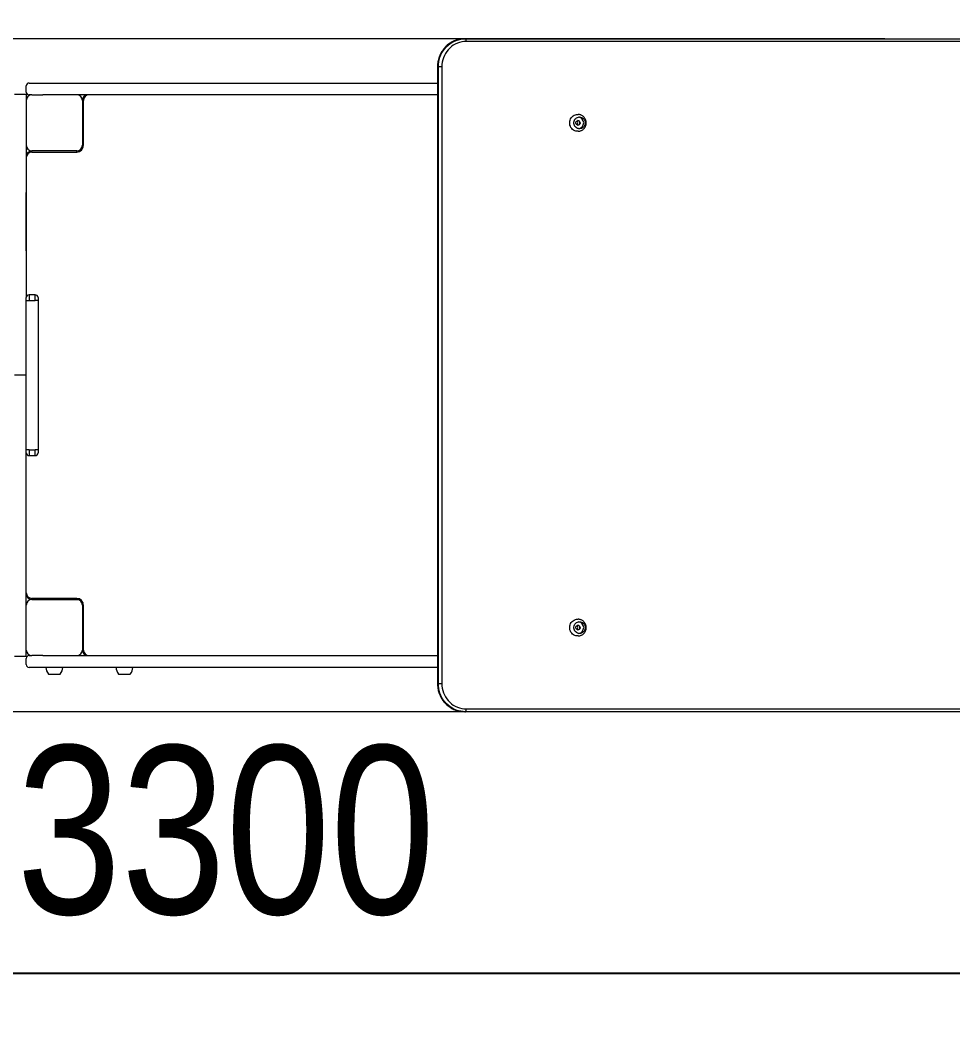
# Model space of a CAD drawing. Header units: millimetres. Extents: x -3976 to 3608, y -2418 to 2527.
# Drawn here: x 45 to 1706, y -754 to 1060 of the extents above; entities that cross this region are included whole.
import ezdxf

# ---------------------------------------------------------------- set-up
doc = ezdxf.new("R2010")
doc.units = ezdxf.units.MM
for name, color, linetype in [('DIKOM_ОБЪЕКТ', 7, 'Continuous'), ('DIKOM_РАЗМЕР_ЗОНА', 7, 'Continuous'), ('DIKOM_РАЗМЕР_ОБЪЕКТА', 7, 'Continuous')]:
    doc.layers.add(name, color=color, linetype=linetype)
doc.styles.add('style1', font='arialbd.ttf', dxfattribs={"width": 0.8})
doc.dimstyles.new('1-50', dxfattribs={"dimtxt": 300, "dimasz": 200, "dimexe": 100, "dimexo": 0, "dimgap": 100, "dimtad": 1, "dimtoh": 1, "dimtxsty": 'style1', "dimcen": 200, "dimclrd": 7, "dimclre": 7, "dimclrt": 7, "dimadec": 1, "dimazin": 2, "dimtfac": 1, "dimtmove": 0, "dimatfit": 2, "dimfxl": 0, "dimlwd": 25, "dimlwe": 18, "dimarcsym": 0})

# ---------------------------------------------------------------- blocks, each defined once
blk = doc.blocks.new('*D17')
at = {"layer": 'Defpoints', "color": 0, "transparency": 16777216}
for p in [(-1192.2, 352), (2107.8, 352), (2107.8, -638.8)]:
    blk.add_point(p, dxfattribs=at)
at = {"layer": 'DIKOM_РАЗМЕР_ОБЪЕКТА', "color": 7, "lineweight": 18, "transparency": 16777216}
for p, q in [((-1192.2, 352), (-1192.2, -738.8)), ((2107.8, 352), (2107.8, -738.8))]:
    blk.add_line(p, q, dxfattribs=at)
at = {"layer": 'DIKOM_РАЗМЕР_ОБЪЕКТА', "color": 7, "lineweight": 25, "transparency": 16777216}
blk.add_line((-992.2, -638.8), (1907.8, -638.8), dxfattribs=at)
at = {"layer": 'DIKOM_РАЗМЕР_ОБЪЕКТА', "color": 7, "transparency": 16777216}
for points in [[(-992.2, -605.4), (-992.2, -672.1), (-1192.2, -638.8)], [(1907.8, -605.4), (1907.8, -672.1), (2107.8, -638.8)]]:
    blk.add_solid(points, dxfattribs=at)
at = {"layer": 'DIKOM_РАЗМЕР_ОБЪЕКТА', "color": 7, "transparency": 16777216, "insert": (410.7, -385.5), "char_height": 300, "attachment_point": 5, "style": 'style1'}
blk.add_mtext('{\\fArial|b0|i0|c204|p34;3300}', dxfattribs=at)
blk = doc.blocks.new('*D18')
at = {"layer": 'Defpoints', "color": 0, "transparency": 16777216}
for p in [(-1411.9, 1027.2), (1585.5, 1027.2), (1585.5, -172.8)]:
    blk.add_point(p, dxfattribs=at)
at = {"layer": 'DIKOM_РАЗМЕР_ОБЪЕКТА', "color": 7, "lineweight": 18, "transparency": 16777216}
for p, q in [((1585.5, 1027.2), (-1511.9, 1027.2)), ((1585.5, -172.8), (-1511.9, -172.8))]:
    blk.add_line(p, q, dxfattribs=at)
at = {"layer": 'DIKOM_РАЗМЕР_ОБЪЕКТА', "color": 7, "lineweight": 25, "transparency": 16777216}
blk.add_line((-1411.9, 27.2), (-1411.9, 827.2), dxfattribs=at)
at = {"layer": 'DIKOM_РАЗМЕР_ОБЪЕКТА', "color": 7, "transparency": 16777216}
for points in [[(-1445.3, 827.2), (-1378.6, 827.2), (-1411.9, 1027.2)], [(-1445.3, 27.2), (-1378.6, 27.2), (-1411.9, -172.8)]]:
    blk.add_solid(points, dxfattribs=at)
at = {"layer": 'DIKOM_РАЗМЕР_ОБЪЕКТА', "color": 7, "transparency": 16777216, "insert": (-1665.1, 359.7), "char_height": 300, "attachment_point": 5, "rotation": 90, "style": 'style1'}
blk.add_mtext('{\\fArial|b0|i0|c204|p34;1200}', dxfattribs=at)
blk = doc.blocks.new('*D19')
at = {"layer": 'Defpoints', "color": 0, "transparency": 16777216}
for p in [(-3525.8, 2527.2), (1656, 2527.2), (1566, -1672.8)]:
    blk.add_point(p, dxfattribs=at)
at = {"layer": 'DIKOM_РАЗМЕР_ЗОНА', "color": 7, "lineweight": 18, "transparency": 16777216}
for p, q in [((1656, 2527.2), (-3625.8, 2527.2)), ((1566, -1672.8), (-3625.8, -1672.8))]:
    blk.add_line(p, q, dxfattribs=at)
at = {"layer": 'DIKOM_РАЗМЕР_ЗОНА', "color": 7, "lineweight": 25, "transparency": 16777216}
blk.add_line((-3525.8, -1472.8), (-3525.8, 2327.2), dxfattribs=at)
at = {"layer": 'DIKOM_РАЗМЕР_ЗОНА', "color": 7, "transparency": 16777216}
for points in [[(-3559.2, 2327.2), (-3492.5, 2327.2), (-3525.8, 2527.2)], [(-3559.2, -1472.8), (-3492.5, -1472.8), (-3525.8, -1672.8)]]:
    blk.add_solid(points, dxfattribs=at)
at = {"layer": 'DIKOM_РАЗМЕР_ЗОНА', "color": 7, "transparency": 16777216, "insert": (-3779, 430.8), "char_height": 300, "attachment_point": 5, "rotation": 90, "style": 'style1'}
blk.add_mtext('{\\fArial|b0|i0|c204|p34;4200}', dxfattribs=at)
blk = doc.blocks.new('*D20')
at = {"layer": 'Defpoints', "color": 0, "transparency": 16777216}
for p in [(-3192.2, 426.2), (3607.8, -127.7), (3607.8, -2317.5)]:
    blk.add_point(p, dxfattribs=at)
at = {"layer": 'DIKOM_РАЗМЕР_ЗОНА', "color": 7, "lineweight": 18, "transparency": 16777216}
for p, q in [((-3192.2, 426.2), (-3192.2, -2417.5)), ((3607.8, -127.7), (3607.8, -2417.5))]:
    blk.add_line(p, q, dxfattribs=at)
at = {"layer": 'DIKOM_РАЗМЕР_ЗОНА', "color": 7, "lineweight": 25, "transparency": 16777216}
blk.add_line((-2992.2, -2317.5), (3407.8, -2317.5), dxfattribs=at)
at = {"layer": 'DIKOM_РАЗМЕР_ЗОНА', "color": 7, "transparency": 16777216}
for points in [[(-2992.2, -2284.2), (-2992.2, -2350.9), (-3192.2, -2317.5)], [(3407.8, -2284.2), (3407.8, -2350.9), (3607.8, -2317.5)]]:
    blk.add_solid(points, dxfattribs=at)
at = {"layer": 'DIKOM_РАЗМЕР_ЗОНА', "color": 7, "transparency": 16777216, "insert": (387.2, -2064.3), "char_height": 300, "attachment_point": 5, "style": 'style1'}
blk.add_mtext('{\\fArial|b0|i0|c204|p34;6800}', dxfattribs=at)

msp = doc.modelspace()

# ---------------------------------------------------------------- linework, layer by layer
at = {"layer": 'DIKOM_ОБЪЕКТ', "color": 7, "linetype": 'Continuous', "lineweight": 15}
for p, q in [((836.63, 1027.238), (837.924, 1027.238)), ((837.924, 1027.238), (2093.628, 1027.238)), ((2094.922, 1022.238), (839.218, 1022.238)), ((788.164, 977.238), (788.164, -122.762)), ((788.334, 977.238), (789.628, 977.238)), ((788.334, 977.238), (788.334, -122.762)), ((795.752, 977.238), (789.628, 977.238)), ((789.628, -122.762), (789.628, 977.238)), ((795.752, 977.238), (795.752, -122.762)), ((60.055, 948.238), (105.055, 948.238)), ((105.055, 948.238), (329.179, 948.238)), ((329.179, 948.238), (378.806, 948.238)), ((378.806, 948.238), (708.759, 948.238)), ((708.759, 948.238), (760.93, 948.238)), ((760.93, 948.238), (788.164, 948.238)), ((55.055, 927.964), (34.055, 927.964)), ((55.055, 932.238), (55.055, 943.238)), ((55.055, 927.964), (55.055, 565.572)), ((65.055, 927.238), (60.055, 927.238)), ((65.055, 927.238), (84.439, 927.238)), ((105.055, 927.238), (84.439, 927.238)), ((329.179, 927.238), (105.055, 927.238)), ((378.806, 927.238), (329.179, 927.238)), ((708.759, 927.238), (378.806, 927.238)), ((760.93, 927.238), (708.759, 927.238)), ((788.164, 927.238), (760.93, 927.238)), ((155.055, 917.238), (155.055, 837.238)), ((157.055, 837.238), (157.055, 917.238)), ((1038.199, 892.238), (1038.608, 892.233)), ((145.055, 827.238), (65.055, 827.238)), ((65.055, 825.238), (145.055, 825.238)), ((55.055, 753.334), (55.059, 753.238)), ((55.057, 728.737), (55.059, 729.738)), ((55.055, 560.572), (55.055, 565.572)), ((71.055, 570.572), (60.055, 570.572)), ((76.055, 565.572), (76.055, 560.572)), ((55.055, 293.905), (55.055, 560.572)), ((55.055, 560.572), (60.055, 560.572)), ((60.055, 560.572), (71.055, 560.572)), ((76.055, 560.572), (71.055, 560.572)), ((76.055, 560.572), (76.055, 293.905)), ((55.055, 427.238), (34.055, 427.238)), ((60.055, 293.905), (55.055, 293.905)), ((55.055, 288.905), (55.055, 293.905)), ((60.055, 293.905), (71.055, 293.905)), ((76.055, 293.905), (71.055, 293.905)), ((76.055, 293.905), (76.055, 288.905)), ((55.055, -73.487), (55.055, 288.905)), ((60.055, 283.905), (71.055, 283.905)), ((55.059, 122.738), (55.057, 123.74)), ((55.059, 99.239), (55.055, 99.143)), ((145.055, 29.239), (65.055, 29.239)), ((65.055, 27.238), (145.055, 27.238)), ((155.055, 17.238), (155.055, -62.761)), ((157.055, -62.761), (157.055, 17.238)), ((1038.199, -7.761), (1038.608, -7.767)), ((34.055, -73.487), (55.055, -73.487)), ((55.055, -88.762), (55.055, -77.762)), ((60.055, -72.761), (65.055, -72.761)), ((84.439, -72.761), (65.055, -72.761)), ((84.439, -72.761), (105.055, -72.761)), ((105.055, -72.761), (329.179, -72.761)), ((329.179, -72.761), (378.806, -72.761)), ((378.806, -72.761), (708.759, -72.761)), ((708.759, -72.761), (760.93, -72.761)), ((760.93, -72.761), (788.164, -72.761)), ((105.055, -93.762), (60.055, -93.762)), ((94.555, -105.761), (99.347, -105.761)), ((99.347, -105.761), (115.555, -105.761)), ((329.179, -93.762), (105.055, -93.762)), ((219.555, -105.761), (223.964, -105.761)), ((223.964, -105.761), (240.555, -105.761)), ((378.806, -93.762), (329.179, -93.762)), ((708.759, -93.762), (378.806, -93.762)), ((760.93, -93.762), (708.759, -93.762)), ((788.164, -93.762), (760.93, -93.762)), ((788.334, -122.762), (789.628, -122.762)), ((789.628, -122.762), (795.752, -122.762)), ((833.432, -172.652), (836.63, -172.762)), ((836.63, -172.762), (837.924, -172.762)), ((2093.628, -172.762), (837.924, -172.762)), ((839.218, -167.762), (2094.922, -167.762))]:
    msp.add_line(p, q, dxfattribs=at)
at = {"layer": 'DIKOM_ОБЪЕКТ', "color": 8, "linetype": 'Continuous', "lineweight": 15}
for p, q in [((788.334, 977.238), (788.164, 977.238)), ((165.055, 927.238), (165.055, 927.036)), ((157.055, 917.238), (155.055, 917.238)), ((157.055, 837.238), (155.055, 837.238)), ((55.257, 817.238), (55.055, 817.238)), ((65.055, 825.238), (65.055, 827.238)), ((145.055, 825.238), (145.055, 827.238)), ((55.059, 753.238), (55.055, 753.241)), ((60.055, 570.572), (60.055, 560.572)), ((71.055, 560.572), (71.055, 570.572)), ((60.055, 293.905), (60.055, 283.905)), ((71.055, 283.905), (71.055, 293.905)), ((55.055, 99.236), (55.059, 99.239)), ((55.257, 37.238), (55.055, 37.238)), ((65.055, 27.238), (65.055, 29.239)), ((145.055, 27.238), (145.055, 29.239)), ((157.055, 17.238), (155.055, 17.238)), ((157.055, -62.761), (155.055, -62.761)), ((165.055, -72.559), (165.055, -72.761)), ((788.334, -122.762), (788.164, -122.762))]:
    msp.add_line(p, q, dxfattribs=at)
at = {"layer": 'DIKOM_ОБЪЕКТ', "color": 8, "linetype": 'Continuous', "lineweight": 15, "flags": 128}
for points in [[(829.841, 1026.742), (828.244, 1026.479), (824.13, 1025.535), (820.112, 1024.223), (816.219, 1022.554), (812.482, 1020.54), (808.929, 1018.196), (805.586, 1015.541), (802.48, 1012.594), (799.633, 1009.378), (797.068, 1005.917), (794.804, 1002.238), (792.859, 998.369), (791.247, 994.339), (789.98, 990.179), (789.068, 985.921), (788.518, 981.596), (788.334, 977.238)], [(788.334, -122.762), (788.518, -127.119), (789.068, -131.444), (789.98, -135.702), (791.247, -139.862), (792.859, -143.892), (794.804, -147.762), (797.068, -151.44), (799.633, -154.901), (802.48, -158.117), (805.586, -161.064), (808.929, -163.719), (812.482, -166.063), (816.219, -168.077), (820.112, -169.746), (824.13, -171.058), (828.244, -172.002), (832.421, -172.571), (833.432, -172.652)]]:
    msp.add_lwpolyline(points, dxfattribs=at)
at = {"layer": 'DIKOM_ОБЪЕКТ', "color": 7, "linetype": 'Continuous', "lineweight": 15, "flags": 128}
for points in [[(789.628, 977.238), (789.812, 981.596), (790.362, 985.921), (791.274, 990.179), (792.541, 994.339), (794.153, 998.369), (796.099, 1002.238), (798.362, 1005.917), (800.927, 1009.378), (803.774, 1012.594), (806.88, 1015.541), (810.223, 1018.196), (813.776, 1020.54), (817.513, 1022.554), (821.406, 1024.223), (825.424, 1025.535), (829.538, 1026.479), (833.715, 1027.048), (837.924, 1027.238)], [(839.218, 1022.238), (835.208, 1022.047), (831.231, 1021.472), (827.323, 1020.521), (823.516, 1019.2), (819.844, 1017.521), (816.336, 1015.498), (813.024, 1013.149), (809.935, 1010.494), (807.096, 1007.555), (804.531, 1004.357), (802.262, 1000.928), (800.309, 997.297), (798.687, 993.494), (797.411, 989.553), (796.492, 985.507), (795.937, 981.391), (795.752, 977.238)], [(836.63, 1027.238), (832.421, 1027.048), (829.841, 1026.742)], [(839.218, 1022.238), (839.194, 1023.214), (839.12, 1024.152), (839, 1025.016), (838.839, 1025.774), (838.643, 1026.396), (838.42, 1026.858), (838.177, 1027.142), (837.924, 1027.238)], [(1038.692, 862.247), (1037.09, 862.283), (1034.898, 862.633), (1032.783, 863.326), (1030.795, 864.345), (1028.981, 865.666), (1027.382, 867.259), (1026.038, 869.085), (1024.978, 871.102), (1024.228, 873.264), (1023.806, 875.518), (1023.721, 877.813), (1023.975, 880.094), (1024.563, 882.309), (1025.471, 884.404), (1026.676, 886.332), (1028.152, 888.046), (1029.863, 889.507), (1031.77, 890.681), (1033.828, 891.539), (1035.987, 892.063), (1038.199, 892.238), (1038.199, 892.238)], [(1041.305, 887.738), (1043.169, 887.56), (1044.969, 887.029), (1046.644, 886.166), (1048.138, 884.998), (1049.399, 883.566), (1050.384, 881.919), (1051.06, 880.112), (1051.404, 878.207), (1051.404, 876.27), (1051.06, 874.365), (1050.384, 872.558), (1049.399, 870.911), (1048.138, 869.479), (1046.644, 868.311), (1044.969, 867.448), (1043.169, 866.917), (1041.305, 866.738), (1039.441, 866.917), (1037.641, 867.448), (1035.966, 868.311), (1034.472, 869.479), (1033.211, 870.911), (1032.226, 872.558), (1031.55, 874.365), (1031.206, 876.27), (1031.206, 878.207), (1031.55, 880.112), (1032.226, 881.919), (1033.211, 883.566), (1034.472, 884.998), (1035.966, 886.166), (1037.641, 887.029), (1039.441, 887.56), (1041.305, 887.738)], [(1038.464, 881.238), (1039.603, 881.061), (1040.641, 880.543), (1041.485, 879.732), (1042.061, 878.7), (1042.317, 877.537), (1042.231, 876.348), (1041.81, 875.238), (1041.092, 874.306), (1040.141, 873.635), (1039.04, 873.283), (1037.888, 873.283), (1036.788, 873.635), (1035.836, 874.306), (1035.118, 875.238), (1034.697, 876.348), (1034.611, 877.537), (1034.868, 878.7), (1035.443, 879.732), (1036.288, 880.543), (1037.325, 881.061), (1038.464, 881.238)], [(1038.692, -37.753), (1037.09, -37.717), (1034.898, -37.367), (1032.783, -36.674), (1030.795, -35.655), (1028.981, -34.334), (1027.382, -32.741), (1026.038, -30.915), (1024.978, -28.898), (1024.228, -26.736), (1023.806, -24.482), (1023.721, -22.187), (1023.975, -19.906), (1024.563, -17.691), (1025.471, -15.596), (1026.676, -13.668), (1028.152, -11.954), (1029.863, -10.493), (1031.77, -9.319), (1033.828, -8.461), (1035.987, -7.937), (1038.199, -7.761), (1038.199, -7.761)], [(1041.305, -12.262), (1043.169, -12.44), (1044.969, -12.971), (1046.644, -13.834), (1048.138, -15.002), (1049.399, -16.434), (1050.384, -18.081), (1051.06, -19.888), (1051.404, -21.793), (1051.404, -23.73), (1051.06, -25.635), (1050.384, -27.442), (1049.399, -29.089), (1048.138, -30.521), (1046.644, -31.689), (1044.969, -32.552), (1043.169, -33.083), (1041.305, -33.261), (1039.441, -33.083), (1037.641, -32.552), (1035.966, -31.689), (1034.472, -30.521), (1033.211, -29.089), (1032.226, -27.442), (1031.55, -25.635), (1031.206, -23.73), (1031.206, -21.793), (1031.55, -19.888), (1032.226, -18.081), (1033.211, -16.434), (1034.472, -15.002), (1035.966, -13.834), (1037.641, -12.971), (1039.441, -12.44), (1041.305, -12.262)], [(1038.464, -18.762), (1039.603, -18.939), (1040.641, -19.457), (1041.485, -20.268), (1042.061, -21.3), (1042.317, -22.463), (1042.231, -23.652), (1041.81, -24.762), (1041.092, -25.694), (1040.141, -26.365), (1039.04, -26.717), (1037.888, -26.717), (1036.788, -26.365), (1035.836, -25.694), (1035.118, -24.762), (1034.697, -23.652), (1034.611, -22.463), (1034.868, -21.3), (1035.443, -20.268), (1036.288, -19.457), (1037.325, -18.939), (1038.464, -18.762)], [(837.924, -172.762), (833.715, -172.571), (829.538, -172.002), (825.424, -171.058), (821.406, -169.746), (817.513, -168.077), (813.776, -166.063), (810.223, -163.719), (806.88, -161.064), (803.774, -158.117), (800.927, -154.901), (798.362, -151.44), (796.099, -147.762), (794.153, -143.892), (792.541, -139.862), (791.274, -135.702), (790.362, -131.444), (789.812, -127.119), (789.628, -122.762)], [(795.752, -122.762), (795.937, -126.914), (796.492, -131.03), (797.411, -135.076), (798.687, -139.017), (800.309, -142.82), (802.262, -146.451), (804.531, -149.88), (807.096, -153.078), (809.935, -156.017), (813.024, -158.672), (816.336, -161.021), (819.844, -163.044), (823.516, -164.723), (827.323, -166.044), (831.231, -166.995), (835.208, -167.57), (839.218, -167.762)], [(837.924, -172.762), (838.177, -172.665), (838.42, -172.381), (838.643, -171.919), (838.839, -171.297), (839, -170.539), (839.12, -169.675), (839.194, -168.737), (839.218, -167.762)]]:
    msp.add_lwpolyline(points, dxfattribs=at)
at = {"layer": 'DIKOM_ОБЪЕКТ', "color": 7, "linetype": 'Continuous', "lineweight": 15}
for centre, radius, start, end in [((60.055, 943.238), 5, 90, 180), ((60.055, 932.238), 5, 180, 270), ((65.055, 917.238), 10, 90, 180), ((145.055, 917.238), 10, 0, 90), ((165.055, 917.238), 10, 90, 180), ((167.055, 917.238), 10, 90, 180), ((1034.121, 877.238), 4.067, 303.916886, 56.083114), ((1038.093, 877.238), 4.005, 273.415314, 86.584686), ((1038.092, 877.238), 4.005, 273.435948, 86.564052), ((1038.129, 877.238), 10.544, 279.58546, 80.41454), ((65.055, 837.238), 10, 180, 270), ((145.055, 837.238), 12, 270, 0), ((145.055, 837.238), 10, 270, 0), ((165.055, 837.238), 10, 180, 207.126753), ((65.055, 817.238), 10, 90, 180), ((65.055, 815.238), 10, 90, 180), ((145.055, 817.238), 10, 62.873247, 90), ((60.055, 565.572), 5, 90, 180), ((71.055, 565.572), 5, 0, 90), ((60.055, 288.905), 5, 180, 270), ((71.055, 288.905), 5, 270, 0), ((65.055, 39.238), 10, 180, 270), ((65.055, 37.238), 10, 180, 270), ((65.055, 17.238), 10, 90, 180), ((145.055, 17.238), 12, 0, 90), ((145.055, 37.238), 10, 270, 297.126754), ((145.055, 17.238), 10, 0, 90), ((165.055, 17.238), 10, 152.873247, 180), ((1038.129, -22.761), 10.544, 279.585322, 80.414678), ((1034.121, -22.761), 4.067, 303.917262, 56.082738), ((1038.093, -22.761), 4.005, 273.415176, 86.584824), ((1038.092, -22.761), 4.005, 273.436428, 86.563572), ((65.055, -62.762), 10, 180, 270), ((145.055, -62.762), 10, 270, 0), ((165.055, -62.762), 10, 180, 270), ((167.055, -62.762), 10, 180, 270), ((60.055, -77.762), 5, 90, 180), ((60.055, -88.762), 5, 180, 270), ((108.731, -93.601), 18.677, 180.490933, 220.621157), ((101.378, -93.601), 18.677, 319.378843, 359.509067), ((233.731, -93.601), 18.677, 180.490933, 220.621157), ((226.378, -93.601), 18.677, 319.378843, 359.509067)]:
    msp.add_arc(centre, radius, start, end, dxfattribs=at)
for points, knots in [([(829.797, 1026.711), (828.812, 1026.559), (826.556, 1026.211), (823.097, 1025.298), (819.439, 1024.046), (815.891, 1022.488), (812.474, 1020.647), (809.209, 1018.531), (806.117, 1016.154), (803.217, 1013.531), (800.528, 1010.678), (798.067, 1007.614), (795.85, 1004.357), (793.89, 1000.929), (792.201, 997.35), (790.792, 993.643), (789.673, 989.832), (788.851, 985.941), (788.343, 982.063), (788.175, 979.153), (788.166, 977.567), (788.164, 977.238)], [0, 0, 0, 0, 0.04305346, 0.09857782, 0.15410921, 0.20965115, 0.26520692, 0.32077849, 0.37636874, 0.43197849, 0.48760891, 0.54326005, 0.59893176, 0.65462292, 0.71033293, 0.76605956, 0.8218014, 0.87755611, 0.93332163, 0.98617394, 1, 1, 1, 1]), ([(1038.691, 862.249), (1038.702, 862.249), (1039.443, 862.222), (1040.91, 862.459), (1043.031, 862.977), (1045.045, 863.827), (1046.911, 864.942), (1048.593, 866.31), (1050.059, 867.899), (1051.281, 869.678), (1052.235, 871.612), (1052.902, 873.665), (1053.266, 875.796), (1053.319, 877.963), (1053.055, 880.123), (1052.478, 882.23), (1051.596, 884.239), (1050.425, 886.105), (1048.99, 887.785), (1047.321, 889.24), (1045.455, 890.438), (1043.435, 891.355), (1041.306, 891.96), (1039.676, 892.2), (1038.773, 892.221), (1038.604, 892.225)], [0, 0, 0, 0, 0.0006995, 0.04808926, 0.09529713, 0.14231284, 0.18914204, 0.23580267, 0.28232423, 0.3287482, 0.37512682, 0.42151777, 0.46798262, 0.51457931, 0.56135601, 0.60833461, 0.6555248, 0.70291616, 0.75047908, 0.79816774, 0.84592677, 0.89369787, 0.9414245, 0.98905684, 1, 1, 1, 1]), ([(55.059, 729.738), (55.059, 729.825), (55.059, 729.999), (55.059, 731.405), (55.059, 733.599), (55.059, 736.549), (55.059, 740.125), (55.059, 744.227), (55.059, 748.671), (55.059, 751.726), (55.059, 753.238)], [0, 0, 0, 0, 0.12375367, 0.24999953, 0.37624669, 0.50000026, 0.62375342, 0.7500001, 0.87624632, 1, 1, 1, 1]), ([(55.055, 648.87), (55.055, 649.983), (55.055, 654.047), (55.055, 660.996), (55.055, 669.667), (55.055, 678.169), (55.055, 686.368), (55.056, 694.119), (55.056, 701.29), (55.056, 707.76), (55.056, 713.435), (55.056, 718.243), (55.056, 722.144), (55.057, 725.132), (55.057, 727.203), (55.057, 728.471), (55.057, 728.649), (55.057, 728.737)], [0, 0, 0, 0, 0.0253619, 0.09264028, 0.16161408, 0.23200678, 0.30350258, 0.37575319, 0.44838723, 0.52102126, 0.59327185, 0.66476752, 0.7351603, 0.80413408, 0.87141242, 0.93676327, 1, 1, 1, 1]), ([(55.057, 123.74), (55.057, 123.83), (55.057, 124.01), (55.057, 125.285), (55.057, 127.345), (55.056, 130.333), (55.056, 134.234), (55.056, 139.042), (55.056, 144.717), (55.056, 151.187), (55.056, 158.358), (55.055, 166.109), (55.055, 174.308), (55.055, 182.81), (55.055, 191.481), (55.055, 198.431), (55.055, 202.498), (55.055, 203.613)], [0, 0, 0, 0, 0.06429116, 0.12858209, 0.19585722, 0.26482775, 0.33521731, 0.40670954, 0.47895685, 0.55158738, 0.62421774, 0.69646531, 0.76795764, 0.83834671, 0.90731736, 0.97459278, 1, 1, 1, 1]), ([(55.059, 99.239), (55.059, 100.751), (55.059, 103.807), (55.059, 108.251), (55.059, 112.354), (55.059, 115.93), (55.059, 118.88), (55.059, 121.074), (55.059, 122.479), (55.059, 122.652), (55.059, 122.738)], [0, 0, 0, 0, 0.12375203, 0.24999921, 0.37624663, 0.49999989, 0.62375314, 0.74999959, 0.87624694, 1, 1, 1, 1]), ([(1038.691, -37.751), (1038.702, -37.751), (1039.443, -37.778), (1040.91, -37.541), (1043.031, -37.023), (1045.045, -36.173), (1046.911, -35.058), (1048.593, -33.69), (1050.059, -32.101), (1051.281, -30.322), (1052.235, -28.388), (1052.902, -26.335), (1053.266, -24.204), (1053.319, -22.037), (1053.055, -19.877), (1052.478, -17.77), (1051.596, -15.761), (1050.425, -13.895), (1048.99, -12.215), (1047.321, -10.76), (1045.455, -9.562), (1043.435, -8.645), (1041.306, -8.04), (1039.676, -7.8), (1038.773, -7.779), (1038.604, -7.775)], [0, 0, 0, 0, 0.00069949, 0.04808925, 0.09529701, 0.14231279, 0.18914191, 0.23580244, 0.28232442, 0.3287484, 0.37512689, 0.4215175, 0.46798259, 0.5145794, 0.56135603, 0.60833456, 0.65552505, 0.70291667, 0.75047897, 0.79816744, 0.84592646, 0.89369763, 0.94142447, 0.98905685, 1, 1, 1, 1]), ([(788.164, -122.762), (788.173, -123.493), (788.199, -125.551), (788.485, -128.928), (789.109, -132.859), (790.039, -136.726), (791.263, -140.506), (792.775, -144.172), (794.565, -147.703), (796.621, -151.076), (798.931, -154.27), (801.48, -157.263), (804.251, -160.038), (807.227, -162.576), (810.389, -164.862), (813.716, -166.881), (817.188, -168.621), (820.783, -170.068), (824.477, -171.222), (828.249, -172.049), (831.238, -172.511), (832.967, -172.596), (833.413, -172.618)], [0, 0, 0, 0, 0.02923211, 0.082226, 0.13522869, 0.18823043, 0.24122813, 0.29421873, 0.34719999, 0.40016934, 0.45312514, 0.50606376, 0.55898495, 0.6118881, 0.66477024, 0.71763211, 0.77047387, 0.82329549, 0.87609978, 0.92888811, 0.98166299, 1, 1, 1, 1])]:
    msp.add_open_spline(points, degree=3, knots=knots, dxfattribs=at)

# ---------------------------------------------------------------- dimensions: what is measured, and where the dimension line sits
at = {"layer": 'DIKOM_РАЗМЕР_ЗОНА'}
dim = msp.add_linear_dim(base=(-3525.829, 2527.238), p1=(1565.983, -1672.762), p2=(1655.99, 2527.238), angle=90, text='{\\fArial|b0|i0|c204|p34;<>}', dimstyle='1-50', dxfattribs=at)
dim.commit()
dim.dimension.update_dxf_attribs({"geometry": '*D19', "text_midpoint": (-3525.829, 430.797), "dimtype": 160})
at = {"layer": 'DIKOM_РАЗМЕР_ЗОНА', "color": 3}
dim = msp.add_linear_dim(base=(3607.843, -2317.518), p1=(-3192.157, 426.239), p2=(3607.843, -127.733), text='{\\fArial|b0|i0|c204|p34;<>}', dimstyle='1-50', dxfattribs=at)
dim.commit()
dim.dimension.update_dxf_attribs({"geometry": '*D20', "text_midpoint": (387.231, -2317.518), "dimtype": 160})
at = {"layer": 'DIKOM_РАЗМЕР_ОБЪЕКТА'}
dim = msp.add_linear_dim(base=(-1411.946, 1027.238), p1=(1585.544, -172.762), p2=(1585.544, 1027.238), angle=90, text='{\\fArial|b0|i0|c204|p34;<>}', dimstyle='1-50', dxfattribs=at)
dim.commit()
dim.dimension.update_dxf_attribs({"geometry": '*D18', "text_midpoint": (-1411.946, 359.721), "dimtype": 160})
dim = msp.add_linear_dim(base=(2107.843, -638.771), p1=(-1192.157, 351.98), p2=(2107.843, 351.98), text='{\\fArial|b0|i0|c204|p34;<>}', dimstyle='1-50', dxfattribs=at)
dim.commit()
dim.dimension.update_dxf_attribs({"geometry": '*D17', "text_midpoint": (410.689, -638.771), "dimtype": 160})

doc.saveas('drawing.dxf')
